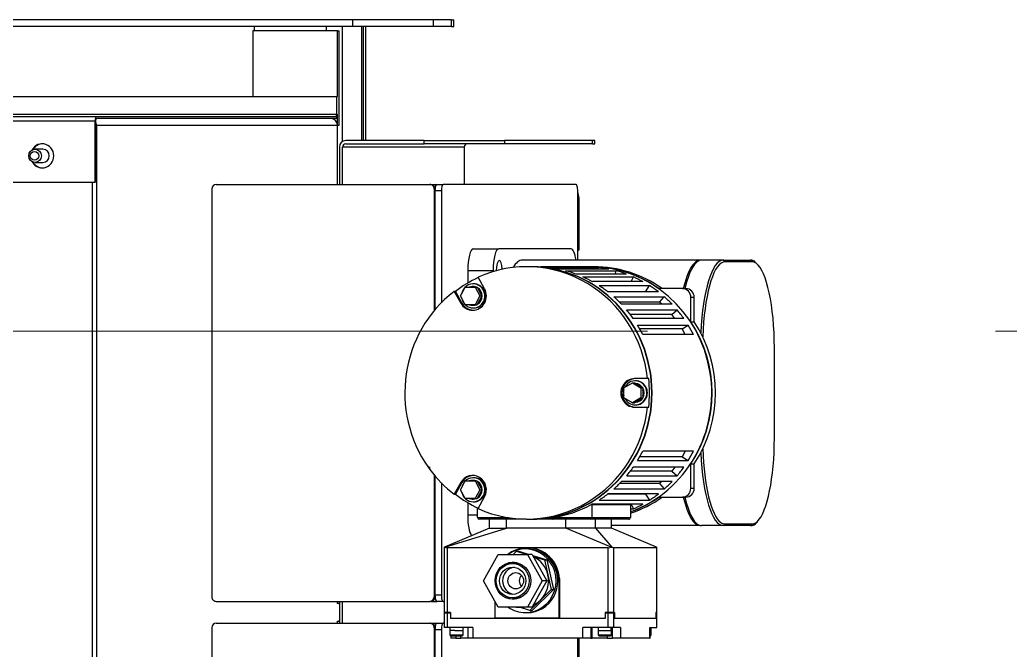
# Model space of a CAD drawing. Header units: millimetres. Extents: x 3795014 to 4300160, y 3869364 to 4016788.
# Drawn here: x 4226638.3 to 4226864.2, y 3924202.9 to 3924346.5 of the extents above; entities that cross this region are included whole.
import ezdxf

# ---------------------------------------------------------------- set-up
doc = ezdxf.new("R2010")
doc.units = ezdxf.units.MM
doc.linetypes.add('осевая2', pattern=[28.575, 19.05, -3.175, 3.175, -3.175])
doc.layers.add('линия перехода', color=7, linetype='Continuous')
doc.layers.add('оси', color=7, linetype='осевая2', lineweight=13)
doc.layers.add('основная', color=7, linetype='Continuous', lineweight=50)

msp = doc.modelspace()

# ---------------------------------------------------------------- linework, layer by layer
at = {"layer": 'линия перехода', "color": 0, "linetype": 'Continuous', "lineweight": -3}
for p, q in [((4226714.3, 3924345.03), (4226714.3, 3924346.53)), ((4226732.66, 3924345.03), (4226732.66, 3924346.53)), ((4226736.8, 3924345.03), (4226736.8, 3924346.53)), ((4226708.26, 3924344.04), (4226708.26, 3924345.03)), ((4226711.93, 3924318.83), (4226711.93, 3924345.03)), ((4226269.16, 3924323.53), (4226655.5, 3924323.53)), ((4226605.3, 3924325.03), (4226710.63, 3924325.03)), ((4226655.82, 3924322.53), (4226655.82, 3924322.54)), ((4226655.82, 3924322.53), (4226710.76, 3924322.53)), ((4226655.82, 3924322.53), (4226655.82, 3924100.53)), ((4226710.76, 3924310.02), (4226710.76, 3924322.52)), ((4226730.53, 3924318.28), (4226730.53, 3924319.03)), ((4226748.89, 3924319.03), (4226748.89, 3924318.28)), ((4226768.93, 3924318.28), (4226768.93, 3924319.03)), ((4226739.72, 3924317.53), (4226711.93, 3924317.53)), ((4226654.9, 3924113.53), (4226654.9, 3924309.53)), ((4226733.04, 3924308.03), (4226732.84, 3924308.03)), ((4226734.48, 3924307.53), (4226733.04, 3924307.53)), ((4226765.58, 3924306.03), (4226765.81, 3924306.03)), ((4226746.28, 3924289.34), (4226740.49, 3924289.34)), ((4226766.61, 3924290.27), (4226766.61, 3924290.25)), ((4226768.06, 3924290.25), (4226768.06, 3924290.27)), ((4226805.35, 3924291.38), (4226799.13, 3924291.38)), ((4226792.15, 3924283.28), (4226791.38, 3924283.28)), ((4226739.15, 3924281.99), (4226738.89, 3924281.99)), ((4226810.43, 3924251.28), (4226810.43, 3924271.78)), ((4226739.15, 3924241.07), (4226738.89, 3924241.07)), ((4226791.38, 3924239.78), (4226792.15, 3924239.78)), ((4226740.49, 3924233.72), (4226742.7, 3924233.72)), ((4226742.7, 3924233.1), (4226749.79, 3924233.1)), ((4226759.87, 3924233.1), (4226768.78, 3924233.1)), ((4226768.78, 3924233.1), (4226777.59, 3924233.1)), ((4226799.13, 3924231.68), (4226805.35, 3924231.68)), ((4226735.83, 3924226.23), (4226735.83, 3924211.48)), ((4226772.53, 3924211.48), (4226772.53, 3924226.23)), ((4226773.76, 3924226.23), (4226773.76, 3924211.48)), ((4226783.61, 3924211.48), (4226783.61, 3924226.23)), ((4226732.84, 3924215.03), (4226733.04, 3924215.03)), ((4226733.04, 3924215.53), (4226734.48, 3924215.53)), ((4226735.83, 3924211.4), (4226735.83, 3924208.1)), ((4226772.53, 3924208.1), (4226772.53, 3924211.4)), ((4226773.76, 3924211.4), (4226773.76, 3924208.1)), ((4226783.61, 3924208.1), (4226783.61, 3924211.4)), ((4226733.04, 3924208.03), (4226732.84, 3924208.03)), ((4226741.63, 3924208.1), (4226741.63, 3924205.6)), ((4226766.74, 3924205.6), (4226766.74, 3924208.1)), ((4226768.58, 3924208.1), (4226768.58, 3924205.6)), ((4226768.89, 3924205.6), (4226768.89, 3924208.1)), ((4226773.48, 3924205.6), (4226773.48, 3924208.1)), ((4226775.31, 3924208.1), (4226775.31, 3924205.6)), ((4226782.05, 3924205.6), (4226782.05, 3924208.1)), ((4226734.48, 3924207.53), (4226733.04, 3924207.53)), ((4226736.44, 3924206.4), (4226739.44, 3924206.4)), ((4226737.74, 3924206.15), (4226737.74, 3924205.6)), ((4226738.9, 3924205.6), (4226738.9, 3924206.15)), ((4226770.25, 3924206.4), (4226773.25, 3924206.4)), ((4226772.32, 3924206.15), (4226772.32, 3924205.6)), ((4226782.1, 3924206.4), (4226782.3, 3924206.4))]:
    msp.add_line(p, q, dxfattribs=at)
for centre, major_axis, ratio, start_param, end_param in [((4226798.75, 3924271.78), (0, -20), 0.259156, 3.141593, 4.540364), ((4226798.75, 3924291.38), (0, -0.4), 0.965835, 1.570796, 3.141593), ((4226804.97, 3924291.38), (0, -0.4), 0.965835, 1.570796, 3.141593), ((4226799.13, 3924271.78), (0, 19.6), 0.259156, 0, 0.082872), ((4226805.35, 3924271.78), (0, -19.6), 0.259156, 2.957564, 3.141593), ((4226798.75, 3924251.28), (0, -20), 0.259156, 4.884414, 6.283185), ((4226751.7, 3924233.1), (0, 0.375), 0.259156, 2.20212, 3.141593), ((4226759.97, 3924233.1), (0, 0.375), 0.259156, 1.570796, 3.141593), ((4226799.13, 3924251.28), (0, 19.6), 0.259156, 2.952795, 3.141593), ((4226798.75, 3924231.68), (0, -0.4), 0.965835, 0, 1.570796), ((4226804.97, 3924231.68), (0, -0.4), 0.965835, 0, 1.570796), ((4226805.35, 3924251.28), (0, -19.6), 0.259156, 0, 0.242164)]:
    msp.add_ellipse(centre, major_axis=major_axis, ratio=ratio, start_param=start_param, end_param=end_param, dxfattribs=at)
at = {"layer": 'оси', "ltscale": 25}
msp.add_line((4217732.73, 3924275.59), (4229531.19, 3924275.59), dxfattribs=at)
at = {"layer": 'основная', "color": 0, "linetype": 'Continuous', "lineweight": -3}
for p, q in [((4226714.3, 3924346.53), (4226200.42, 3924346.53)), ((4226732.66, 3924346.53), (4226714.3, 3924346.53)), ((4226736.8, 3924346.53), (4226732.66, 3924346.53)), ((4226736.8, 3924346.53), (4226737.31, 3924346.53)), ((4226737.31, 3924345.03), (4226737.31, 3924346.53)), ((4226714.3, 3924345.03), (4226604.11, 3924345.03)), ((4226710.76, 3924344.04), (4226691.45, 3924344.04)), ((4226691.45, 3924344.04), (4226691.45, 3924329.03)), ((4226691.84, 3924344.04), (4226691.84, 3924345.03)), ((4226710.76, 3924344.04), (4226711.15, 3924344.04)), ((4226710.76, 3924329.03), (4226710.76, 3924344.04)), ((4226711.15, 3924322.54), (4226711.15, 3924344.04)), ((4226732.66, 3924345.03), (4226714.3, 3924345.03)), ((4226716.34, 3924319.03), (4226716.34, 3924345.03)), ((4226716.75, 3924319.03), (4226716.75, 3924345.03)), ((4226717.24, 3924319.03), (4226717.24, 3924345.03)), ((4226736.8, 3924345.03), (4226732.66, 3924345.03)), ((4226736.8, 3924345.03), (4226737.31, 3924345.03)), ((4226603.24, 3924329.03), (4226710.63, 3924329.03)), ((4226710.63, 3924325.03), (4226710.63, 3924329.03)), ((4226710.63, 3924329.03), (4226710.76, 3924329.03)), ((4226269.42, 3924324.53), (4226655.76, 3924324.53)), ((4226655.5, 3924309.53), (4226655.5, 3924323.53)), ((4226655.63, 3924323.53), (4226655.63, 3924309.53)), ((4226655.76, 3924324.53), (4226710.5, 3924324.53)), ((4226710.5, 3924324.03), (4226655.76, 3924324.03)), ((4226710.76, 3924322.54), (4226710.76, 3924325.03)), ((4226655.63, 3924322.54), (4226655.82, 3924322.54)), ((4226710.76, 3924322.53), (4226710.76, 3924322.54)), ((4226710.76, 3924322.54), (4226711.15, 3924322.54)), ((4226710.76, 3924322.52), (4226710.76, 3924322.53)), ((4226710.82, 3924322.52), (4226710.76, 3924322.52)), ((4226710.82, 3924310.02), (4226710.82, 3924322.52)), ((4226730.53, 3924319.03), (4226712.66, 3924319.03)), ((4226730.53, 3924319.03), (4226748.89, 3924319.03)), ((4226768.93, 3924319.03), (4226748.89, 3924319.03)), ((4226769.44, 3924319.03), (4226768.93, 3924319.03)), ((4226769.44, 3924318.28), (4226769.44, 3924319.03)), ((4226643.62, 3924317.03), (4226641.81, 3924317.03)), ((4226711.21, 3924317.53), (4226711.21, 3924309.03)), ((4226711.93, 3924309.03), (4226711.93, 3924317.53)), ((4226712.66, 3924318.28), (4226730.53, 3924318.28)), ((4226748.89, 3924318.28), (4226730.53, 3924318.28)), ((4226739.72, 3924309.03), (4226739.72, 3924317.53)), ((4226768.93, 3924318.28), (4226748.89, 3924318.28)), ((4226768.93, 3924318.28), (4226769.44, 3924318.28)), ((4226641.81, 3924314.03), (4226643.62, 3924314.03)), ((4226710.76, 3924310.02), (4226710.82, 3924310.02)), ((4226710.76, 3924309.03), (4226710.76, 3924310.02)), ((4226269.16, 3924309.53), (4226655.5, 3924309.53)), ((4226655.63, 3924309.53), (4226655.5, 3924309.53)), ((4226682.14, 3924308.03), (4226682.14, 3924215.03)), ((4226683.1, 3924309.03), (4226731.88, 3924309.03)), ((4226731.88, 3924309.03), (4226732.07, 3924309.03)), ((4226732.07, 3924309.03), (4226733.42, 3924309.03)), ((4226732.84, 3924308.03), (4226732.84, 3924280.24)), ((4226733.04, 3924307.53), (4226733.04, 3924308.03)), ((4226733.04, 3924280.48), (4226733.04, 3924307.53)), ((4226733.42, 3924309.03), (4226734.87, 3924309.03)), ((4226734.48, 3924307.53), (4226734.48, 3924282.05)), ((4226765.19, 3924309.03), (4226734.87, 3924309.03)), ((4226765.58, 3924291.78), (4226765.58, 3924307.53)), ((4226765.81, 3924306.03), (4226765.81, 3924294.03)), ((4226741.78, 3924294.34), (4226747.58, 3924294.34)), ((4226764.06, 3924294.34), (4226747.58, 3924294.34)), ((4226765.58, 3924294.03), (4226765.81, 3924294.03)), ((4226793.48, 3924291.78), (4226752.92, 3924291.78)), ((4226793.82, 3924291.78), (4226793.48, 3924291.78)), ((4226798.75, 3924291.78), (4226793.82, 3924291.78)), ((4226798.75, 3924291.78), (4226804.97, 3924291.78)), ((4226740.49, 3924289.34), (4226740.49, 3924286.54)), ((4226746.28, 3924289.34), (4226746.28, 3924289.17)), ((4226754.7, 3924290.28), (4226753.92, 3924290.28)), ((4226755.8, 3924290.28), (4226754.77, 3924290.28)), ((4226768.41, 3924290.25), (4226757.14, 3924290.25)), ((4226758.74, 3924290.12), (4226770.28, 3924290.12)), ((4226772.66, 3924289.75), (4226761.13, 3924289.75)), ((4226762.83, 3924289.35), (4226774.36, 3924289.35)), ((4226768.37, 3924290.28), (4226767.34, 3924290.28)), ((4226769.21, 3924290.28), (4226768.44, 3924290.28)), ((4226770.22, 3924289.75), (4226770.28, 3924290.12)), ((4226774.14, 3924288.61), (4226774.36, 3924289.35)), ((4226744.33, 3924285.24), (4226742.85, 3924287.9)), ((4226776.67, 3924288.61), (4226765.13, 3924288.61)), ((4226766.75, 3924287.95), (4226778.28, 3924287.95)), ((4226777.78, 3924286.87), (4226778.28, 3924287.95)), ((4226738.82, 3924283.61), (4226739.94, 3924285.61)), ((4226739.94, 3924285.61), (4226742.17, 3924285.61)), ((4226741.74, 3924285.74), (4226741.54, 3924285.74)), ((4226741.87, 3924286.37), (4226741.74, 3924286.37)), ((4226742.17, 3924285.61), (4226742.62, 3924285.61)), ((4226742.17, 3924285.61), (4226743.28, 3924283.61)), ((4226742.62, 3924285.61), (4226742.79, 3924285.3)), ((4226742.79, 3924285.3), (4226743.58, 3924283.89)), ((4226780.46, 3924286.87), (4226768.93, 3924286.87)), ((4226770.43, 3924285.97), (4226781.97, 3924285.97)), ((4226781.06, 3924284.59), (4226781.97, 3924285.97)), ((4226789.44, 3924285.28), (4226784.09, 3924285.28)), ((4226789.44, 3924285.28), (4226790.22, 3924285.28)), ((4226737.41, 3924284.65), (4226738.89, 3924281.99)), ((4226737.67, 3924284.65), (4226737.41, 3924284.65)), ((4226737.67, 3924284.65), (4226739.15, 3924281.99)), ((4226739.94, 3924281.61), (4226738.82, 3924283.61)), ((4226743.28, 3924283.61), (4226742.17, 3924281.61)), ((4226743.58, 3924283.32), (4226742.81, 3924281.94)), ((4226743.28, 3924283.61), (4226743.74, 3924283.61)), ((4226743.58, 3924283.89), (4226743.74, 3924283.61)), ((4226743.74, 3924283.61), (4226743.58, 3924283.32)), ((4226781.06, 3924284.59), (4226772.39, 3924284.59)), ((4226783.96, 3924284.56), (4226772.43, 3924284.56)), ((4226773.79, 3924283.44), (4226785.32, 3924283.44)), ((4226781.1, 3924284.56), (4226781.06, 3924284.59)), ((4226784.22, 3924282.21), (4226785.32, 3924283.44)), ((4226791.38, 3924277.73), (4226791.38, 3924283.28)), ((4226792.15, 3924277.73), (4226792.15, 3924283.28)), ((4226742.17, 3924281.61), (4226739.94, 3924281.61)), ((4226741.54, 3924281.49), (4226741.74, 3924281.49)), ((4226741.74, 3924280.87), (4226741.87, 3924280.87)), ((4226742.17, 3924281.61), (4226742.62, 3924281.61)), ((4226742.81, 3924281.94), (4226742.62, 3924281.61)), ((4226784.22, 3924282.21), (4226775.09, 3924282.21)), ((4226787.09, 3924281.74), (4226775.56, 3924281.74)), ((4226776.74, 3924280.42), (4226788.27, 3924280.42)), ((4226784.72, 3924281.74), (4226784.22, 3924282.21)), ((4226787.01, 3924279.38), (4226788.27, 3924280.42)), ((4226787.01, 3924279.38), (4226777.57, 3924279.38)), ((4226789.78, 3924278.46), (4226778.24, 3924278.46)), ((4226787.72, 3924278.46), (4226787.01, 3924279.38)), ((4226779.22, 3924276.98), (4226790.76, 3924276.98)), ((4226789.36, 3924276.14), (4226779.72, 3924276.14)), ((4226789.36, 3924276.14), (4226790.76, 3924276.98)), ((4226790.1, 3924274.81), (4226789.36, 3924276.14)), ((4226791.38, 3924277.73), (4226792.15, 3924277.73)), ((4226791.96, 3924274.81), (4226780.43, 3924274.81)), ((4226810.45, 3924271.78), (4226810.43, 3924271.78)), ((4226810.45, 3924251.28), (4226810.45, 3924271.78)), ((4226781.51, 3924264.78), (4226778.55, 3924264.78)), ((4226781.77, 3924264.78), (4226781.51, 3924264.78)), ((4226776.11, 3924262.69), (4226778.05, 3924263.85)), ((4226776.11, 3924260.38), (4226776.11, 3924262.69)), ((4226778.05, 3924263.85), (4226779.98, 3924262.69)), ((4226778.05, 3924263.85), (4226778.5, 3924263.85)), ((4226778.5, 3924263.85), (4226778.88, 3924263.62)), ((4226778.81, 3924264.28), (4226778.68, 3924264.28)), ((4226778.88, 3924263.62), (4226780.03, 3924262.93)), ((4226779.98, 3924262.69), (4226780.43, 3924262.69)), ((4226779.98, 3924262.69), (4226779.98, 3924260.38)), ((4226780.03, 3924262.93), (4226780.43, 3924262.69)), ((4226780.43, 3924262.69), (4226780.43, 3924262.22)), ((4226780.43, 3924262.22), (4226780.43, 3924260.85)), ((4226778.05, 3924259.23), (4226776.11, 3924260.38)), ((4226779.98, 3924260.38), (4226778.05, 3924259.23)), ((4226780.05, 3924260.16), (4226778.86, 3924259.44)), ((4226779.98, 3924260.38), (4226780.43, 3924260.38)), ((4226780.43, 3924260.38), (4226780.05, 3924260.16)), ((4226780.43, 3924260.85), (4226780.43, 3924260.38)), ((4226778.05, 3924259.23), (4226778.5, 3924259.23)), ((4226778.86, 3924259.44), (4226778.5, 3924259.23)), ((4226778.55, 3924258.28), (4226781.51, 3924258.28)), ((4226778.68, 3924258.78), (4226778.81, 3924258.78)), ((4226781.51, 3924258.28), (4226781.77, 3924258.28)), ((4226810.43, 3924251.28), (4226810.45, 3924251.28)), ((4226789.36, 3924246.92), (4226779.72, 3924246.92)), ((4226791.96, 3924248.25), (4226780.43, 3924248.25)), ((4226790.1, 3924248.25), (4226789.36, 3924246.92)), ((4226789.36, 3924246.92), (4226790.76, 3924246.09)), ((4226731.89, 3924244.51), (4226731.54, 3924244.51)), ((4226731.54, 3924244.51), (4226731.89, 3924244.51)), ((4226731.89, 3924244.15), (4226731.81, 3924244.15)), ((4226731.86, 3924244.09), (4226731.81, 3924244.15)), ((4226731.85, 3924244.09), (4226731.89, 3924244.09)), ((4226731.89, 3924244.51), (4226731.89, 3924244.51)), ((4226731.89, 3924244.09), (4226731.89, 3924244.15)), ((4226789.78, 3924244.6), (4226778.24, 3924244.6)), ((4226779.22, 3924246.09), (4226790.76, 3924246.09)), ((4226787.72, 3924244.6), (4226787.01, 3924243.69)), ((4226791.38, 3924245.33), (4226792.15, 3924245.33)), ((4226791.38, 3924239.78), (4226791.38, 3924245.33)), ((4226792.15, 3924239.78), (4226792.15, 3924245.33)), ((4226732.84, 3924242.82), (4226732.84, 3924215.03)), ((4226733.04, 3924215.53), (4226733.04, 3924242.59)), ((4226741.87, 3924242.2), (4226741.74, 3924242.2)), ((4226776.74, 3924242.65), (4226788.27, 3924242.65)), ((4226787.01, 3924243.69), (4226777.57, 3924243.69)), ((4226787.01, 3924243.69), (4226788.27, 3924242.65)), ((4226734.48, 3924241.01), (4226734.48, 3924215.53)), ((4226738.89, 3924241.07), (4226737.41, 3924238.42)), ((4226739.15, 3924241.07), (4226737.67, 3924238.42)), ((4226738.82, 3924239.45), (4226739.94, 3924241.45)), ((4226739.94, 3924241.45), (4226742.17, 3924241.45)), ((4226741.74, 3924241.57), (4226741.54, 3924241.57)), ((4226742.17, 3924241.45), (4226742.62, 3924241.45)), ((4226742.17, 3924241.45), (4226743.28, 3924239.45)), ((4226742.62, 3924241.45), (4226742.8, 3924241.13)), ((4226742.8, 3924241.13), (4226743.58, 3924239.73)), ((4226743.58, 3924239.73), (4226743.74, 3924239.45)), ((4226773.79, 3924239.63), (4226785.32, 3924239.63)), ((4226784.22, 3924240.85), (4226775.09, 3924240.85)), ((4226787.09, 3924241.33), (4226775.56, 3924241.33)), ((4226784.72, 3924241.33), (4226784.22, 3924240.85)), ((4226784.22, 3924240.85), (4226785.32, 3924239.63)), ((4226737.41, 3924238.42), (4226737.67, 3924238.42)), ((4226739.94, 3924237.45), (4226738.82, 3924239.45)), ((4226742.17, 3924237.45), (4226739.94, 3924237.45)), ((4226741.54, 3924237.32), (4226741.74, 3924237.32)), ((4226743.28, 3924239.45), (4226742.17, 3924237.45)), ((4226742.17, 3924237.45), (4226742.62, 3924237.45)), ((4226742.8, 3924237.77), (4226742.62, 3924237.45)), ((4226743.58, 3924239.16), (4226742.8, 3924237.77)), ((4226742.85, 3924235.17), (4226744.33, 3924237.82)), ((4226743.28, 3924239.45), (4226743.74, 3924239.45)), ((4226743.74, 3924239.45), (4226743.58, 3924239.16)), ((4226781.06, 3924238.47), (4226772.39, 3924238.47)), ((4226783.96, 3924238.5), (4226772.43, 3924238.5)), ((4226781.1, 3924238.5), (4226781.06, 3924238.47)), ((4226781.06, 3924238.47), (4226781.97, 3924237.1)), ((4226784.09, 3924237.78), (4226789.44, 3924237.78)), ((4226790.22, 3924237.78), (4226789.44, 3924237.78)), ((4226740.49, 3924236.52), (4226740.49, 3924233.72)), ((4226741.74, 3924236.7), (4226741.87, 3924236.7)), ((4226742.7, 3924233.1), (4226742.7, 3924235.36)), ((4226768.84, 3924236.15), (4226768.78, 3924236.15)), ((4226768.78, 3924236.15), (4226768.78, 3924233.1)), ((4226768.84, 3924236.15), (4226768.84, 3924236.06)), ((4226768.84, 3924236.06), (4226777.59, 3924236.06)), ((4226780.46, 3924236.2), (4226768.93, 3924236.2)), ((4226770.43, 3924237.1), (4226781.97, 3924237.1)), ((4226777.59, 3924236.06), (4226777.59, 3924233.1)), ((4226777.59, 3924235.11), (4226778.28, 3924235.11)), ((4226777.78, 3924236.2), (4226778.28, 3924235.11)), ((4226745.48, 3924230.73), (4226735.17, 3924226.36)), ((4226735.29, 3924226.36), (4226749.37, 3924230.73)), ((4226751.7, 3924232.73), (4226743.16, 3924232.73)), ((4226745.48, 3924230.73), (4226745.48, 3924232.73)), ((4226745.48, 3924230.73), (4226749.37, 3924230.73)), ((4226749.37, 3924230.73), (4226749.37, 3924232.73)), ((4226762.89, 3924230.73), (4226749.37, 3924230.73)), ((4226753.82, 3924232.73), (4226751.7, 3924232.73)), ((4226753.92, 3924232.78), (4226754.7, 3924232.78)), ((4226754.77, 3924232.78), (4226755.74, 3924232.78)), ((4226759.97, 3924232.73), (4226755.84, 3924232.73)), ((4226768.51, 3924232.73), (4226759.97, 3924232.73)), ((4226762.89, 3924230.73), (4226762.89, 3924232.73)), ((4226769.63, 3924230.73), (4226762.89, 3924230.73)), ((4226773.19, 3924226.36), (4226762.89, 3924230.73)), ((4226777.13, 3924232.73), (4226768.51, 3924232.73)), ((4226769.63, 3924230.73), (4226769.63, 3924232.73)), ((4226769.63, 3924230.73), (4226773.39, 3924226.36)), ((4226773.25, 3924230.73), (4226769.63, 3924230.73)), ((4226773.25, 3924230.73), (4226773.25, 3924232.73)), ((4226793.48, 3924231.28), (4226773.25, 3924231.28)), ((4226783.56, 3924226.36), (4226773.25, 3924230.73)), ((4226793.48, 3924231.28), (4226793.82, 3924231.28)), ((4226798.75, 3924231.28), (4226793.82, 3924231.28)), ((4226804.97, 3924231.28), (4226798.75, 3924231.28)), ((4226735.09, 3924226.25), (4226735.09, 3924211.48)), ((4226754.03, 3924226.23), (4226735.83, 3924226.23)), ((4226754.18, 3924226.23), (4226754.03, 3924226.23)), ((4226772.53, 3924226.23), (4226754.18, 3924226.23)), ((4226783.61, 3924226.23), (4226773.76, 3924226.23)), ((4226783.64, 3924211.48), (4226783.64, 3924226.25)), ((4226744.1, 3924218.72), (4226747.44, 3924224.72)), ((4226747.44, 3924224.72), (4226754.13, 3924224.72)), ((4226750.84, 3924224.72), (4226751.6, 3924225.46)), ((4226751.6, 3924225.46), (4226752.12, 3924225.46)), ((4226751.6, 3924225.46), (4226753.96, 3924224.72)), ((4226752.12, 3924225.46), (4226754.48, 3924224.72)), ((4226754.03, 3924225.96), (4226753.64, 3924225.96)), ((4226754.13, 3924224.72), (4226757.48, 3924218.72)), ((4226755.17, 3924224.72), (4226754.13, 3924224.72)), ((4226755.17, 3924224.72), (4226758.52, 3924218.72)), ((4226755.32, 3924224.45), (4226758.52, 3924223.45)), ((4226755.43, 3924224.26), (4226758, 3924223.45)), ((4226751.44, 3924222.62), (4226750.72, 3924222.62)), ((4226758, 3924223.45), (4226758.52, 3924223.45)), ((4226758, 3924223.45), (4226758.76, 3924220.08)), ((4226758.52, 3924223.45), (4226760.04, 3924216.7)), ((4226758.76, 3924220.08), (4226759.53, 3924216.7)), ((4226747.44, 3924212.72), (4226744.1, 3924218.72)), ((4226757.48, 3924218.72), (4226754.13, 3924212.72)), ((4226758.52, 3924218.72), (4226756.94, 3924215.89)), ((4226758.52, 3924218.72), (4226757.48, 3924218.72)), ((4226761.27, 3924219.2), (4226761.27, 3924210.23)), ((4226761.27, 3924219.2), (4226761.43, 3924219.2)), ((4226761.43, 3924219.2), (4226761.43, 3924210.23)), ((4226733.04, 3924215.03), (4226733.04, 3924215.53)), ((4226750.72, 3924214.82), (4226751.44, 3924214.82)), ((4226760.04, 3924216.7), (4226755.16, 3924211.96)), ((4226756.74, 3924215.53), (4226755.17, 3924212.72)), ((4226756.94, 3924215.89), (4226756.74, 3924215.53)), ((4226759.53, 3924216.7), (4226757.08, 3924214.33)), ((4226759.53, 3924216.7), (4226760.04, 3924216.7)), ((4226683.1, 3924214.03), (4226731.88, 3924214.03)), ((4226710.76, 3924213.53), (4226710.76, 3924214.03)), ((4226711.09, 3924213.53), (4226710.76, 3924213.53)), ((4226711.21, 3924214.03), (4226711.21, 3924209.03)), ((4226711.93, 3924209.03), (4226711.93, 3924214.03)), ((4226732.07, 3924214.03), (4226731.88, 3924214.03)), ((4226732.07, 3924214.03), (4226733.42, 3924214.03)), ((4226734.87, 3924214.03), (4226733.42, 3924214.03)), ((4226734.87, 3924214.03), (4226735.09, 3924214.03)), ((4226746.78, 3924210.23), (4226746.78, 3924213.9)), ((4226754.13, 3924212.72), (4226747.44, 3924212.72)), ((4226751.83, 3924212.71), (4226753.12, 3924212.71)), ((4226754.64, 3924211.96), (4226752.26, 3924212.71)), ((4226755.17, 3924212.72), (4226754.13, 3924212.72)), ((4226757.08, 3924214.33), (4226754.64, 3924211.96)), ((4226735.83, 3924211.48), (4226735.09, 3924211.48)), ((4226735.09, 3924211.4), (4226735.83, 3924211.4)), ((4226735.09, 3924211.4), (4226735.09, 3924208.1)), ((4226735.32, 3924211.48), (4226735.32, 3924211.4)), ((4226736.56, 3924211.48), (4226735.83, 3924211.48)), ((4226735.83, 3924211.4), (4226736.53, 3924211.4)), ((4226736.53, 3924211.4), (4226736.53, 3924210.1)), ((4226736.53, 3924211.4), (4226736.56, 3924211.4)), ((4226736.56, 3924211.48), (4226736.56, 3924210.23)), ((4226736.56, 3924210.23), (4226746.78, 3924210.23)), ((4226736.98, 3924210.23), (4226736.98, 3924210.1)), ((4226739.72, 3924210.1), (4226739.72, 3924210.23)), ((4226744.79, 3924210.23), (4226744.79, 3924210.1)), ((4226746.45, 3924210.23), (4226746.45, 3924210.1)), ((4226761.27, 3924210.23), (4226746.78, 3924210.23)), ((4226746.9, 3924210.23), (4226746.9, 3924210.1)), ((4226753.64, 3924211.46), (4226754.03, 3924211.46)), ((4226754.64, 3924211.96), (4226755.16, 3924211.96)), ((4226761.27, 3924210.23), (4226761.43, 3924210.23)), ((4226761.43, 3924210.23), (4226771.81, 3924210.23)), ((4226771.81, 3924211.48), (4226771.81, 3924210.23)), ((4226772.53, 3924211.48), (4226771.81, 3924211.48)), ((4226771.81, 3924210.23), (4226771.83, 3924210.23)), ((4226771.83, 3924211.4), (4226771.83, 3924210.1)), ((4226771.83, 3924211.4), (4226772.53, 3924211.4)), ((4226772.26, 3924211.48), (4226772.26, 3924211.4)), ((4226773.76, 3924211.48), (4226772.53, 3924211.48)), ((4226772.53, 3924211.4), (4226773.76, 3924211.4)), ((4226773.95, 3924211.48), (4226773.76, 3924211.48)), ((4226773.76, 3924211.4), (4226773.95, 3924211.4)), ((4226773.95, 3924211.48), (4226773.95, 3924210.23)), ((4226773.95, 3924211.4), (4226773.95, 3924210.1)), ((4226773.95, 3924210.23), (4226783.41, 3924210.23)), ((4226773.95, 3924210.23), (4226773.95, 3924210.23)), ((4226781.75, 3924210.23), (4226781.75, 3924210.1)), ((4226783.41, 3924211.48), (4226783.41, 3924210.23)), ((4226783.61, 3924211.48), (4226783.41, 3924211.48)), ((4226783.41, 3924211.4), (4226783.42, 3924211.4)), ((4226783.42, 3924211.4), (4226783.42, 3924210.1)), ((4226783.42, 3924211.4), (4226783.61, 3924211.4)), ((4226783.61, 3924211.48), (4226783.64, 3924211.48)), ((4226783.64, 3924211.4), (4226783.61, 3924211.4)), ((4226783.64, 3924208.1), (4226783.64, 3924211.4)), ((4226682.14, 3924208.03), (4226682.14, 3924115.03)), ((4226683.1, 3924209.03), (4226731.88, 3924209.03)), ((4226710.76, 3924209.53), (4226711.09, 3924209.53)), ((4226710.76, 3924209.03), (4226710.76, 3924209.53)), ((4226731.88, 3924209.03), (4226732.07, 3924209.03)), ((4226732.07, 3924209.03), (4226733.42, 3924209.03)), ((4226732.84, 3924208.03), (4226732.84, 3924180.24)), ((4226733.04, 3924207.53), (4226733.04, 3924208.03)), ((4226733.42, 3924209.03), (4226734.87, 3924209.03)), ((4226735.09, 3924209.03), (4226734.87, 3924209.03)), ((4226735.83, 3924208.1), (4226735.09, 3924208.1)), ((4226741.63, 3924208.1), (4226735.83, 3924208.1)), ((4226736.43, 3924208.1), (4226736.43, 3924207.35)), ((4226771.83, 3924210.1), (4226736.53, 3924210.1)), ((4226739.43, 3924207.35), (4226739.43, 3924208.1)), ((4226740.52, 3924208.1), (4226740.52, 3924205.6)), ((4226772.53, 3924208.1), (4226766.74, 3924208.1)), ((4226770.23, 3924208.1), (4226770.23, 3924207.35)), ((4226773.76, 3924208.1), (4226772.53, 3924208.1)), ((4226773.23, 3924207.35), (4226773.23, 3924208.1)), ((4226775.31, 3924208.1), (4226773.76, 3924208.1)), ((4226783.42, 3924210.1), (4226773.95, 3924210.1)), ((4226782.05, 3924208.1), (4226783.61, 3924208.1)), ((4226782.1, 3924205.6), (4226782.1, 3924208.1)), ((4226782.3, 3924207.35), (4226782.3, 3924208.1)), ((4226783.61, 3924208.1), (4226783.64, 3924208.1)), ((4226733.04, 3924180.48), (4226733.04, 3924207.53)), ((4226734.48, 3924207.53), (4226734.48, 3924182.05)), ((4226737.52, 3924207.35), (4226736.43, 3924207.35)), ((4226736.44, 3924207.35), (4226736.44, 3924206.4)), ((4226736.63, 3924206.16), (4226736.63, 3924205.6)), ((4226736.69, 3924206.15), (4226739.19, 3924206.15)), ((4226737.52, 3924207.35), (4226739.44, 3924207.35)), ((4226739.44, 3924206.4), (4226739.44, 3924207.35)), ((4226770.23, 3924207.35), (4226770.84, 3924207.35)), ((4226770.25, 3924207.35), (4226770.25, 3924206.4)), ((4226770.5, 3924206.15), (4226773, 3924206.15)), ((4226770.84, 3924207.35), (4226773.25, 3924207.35)), ((4226773.25, 3924206.4), (4226773.25, 3924207.35)), ((4226782.3, 3924207.35), (4226782.1, 3924207.35)), ((4226782.3, 3924206.4), (4226782.3, 3924207.35)), ((4226737.74, 3924205.6), (4226736.63, 3924205.6)), ((4226737.74, 3924205.6), (4226738.9, 3924205.6)), ((4226740.52, 3924205.6), (4226738.9, 3924205.6)), ((4226741.63, 3924205.6), (4226740.52, 3924205.6)), ((4226766.74, 3924205.6), (4226741.63, 3924205.6)), ((4226765.58, 3924191.78), (4226765.58, 3924205.6)), ((4226765.81, 3924205.6), (4226765.81, 3924194.03)), ((4226768.58, 3924205.6), (4226766.74, 3924205.6)), ((4226768.58, 3924205.6), (4226768.89, 3924205.6)), ((4226772.32, 3924205.6), (4226768.89, 3924205.6)), ((4226772.32, 3924205.6), (4226773.48, 3924205.6)), ((4226775.31, 3924205.6), (4226773.48, 3924205.6)), ((4226782.05, 3924205.6), (4226775.31, 3924205.6)), ((4226782.05, 3924205.6), (4226782.1, 3924205.6))]:
    msp.add_line(p, q, dxfattribs=at)
for centre, radius, start, end in [((4226804.94, 3924289.9), 1.88, 54.1401, 89.0581), ((4226755.8, 3924263.46), 26.82, 88.4523, 90), ((4226757.99, 3924330.95), 40.71, 267.9413, 268.8037), ((4226767.34, 3924263.46), 26.82, 88.4523, 91.5477), ((4226768.1, 3924286.96), 3.31, 84.2122, 90.6323), ((4226804.94, 3924233.24), 1.96, 270.9083, 320.3219), ((4226751.83, 3924218.31), 5.6, 267.3281, 272.6719), ((4226736.69, 3924206.4), 0.25, 180, 270), ((4226739.19, 3924206.4), 0.25, 270, 0), ((4226770.5, 3924206.4), 0.25, 180, 270), ((4226773, 3924206.4), 0.25, 270, 0), ((4226782.05, 3924206.4), 0.25, 283.4847, 0)]:
    msp.add_arc(centre, radius, start, end, dxfattribs=at)
for centre, major_axis, ratio, start_param, end_param in [((4226655.76, 3924323.53), (0, -1), 0.259156, 3.141593, 4.712389), ((4226655.76, 3924323.53), (0, 0.5), 0.259156, 0, 1.570796), ((4226654.37, 3924322.53), (0, -1.5), 0.965835, 1.57413, 2.094769), ((4226709.32, 3924322.53), (0, 1.5), 0.965835, 4.715722, 6.283185), ((4226710.5, 3924325.03), (0, -0.5), 0.259156, 0, 1.570796), ((4226710.5, 3924325.03), (0, 1), 0.259156, 3.141593, 4.712389), ((4226712.66, 3924317.53), (0, 1.5), 0.966011, 0, 1.570796), ((4226643.43, 3924315.53), (0, -2.75), 0.965835, 0, 4.219311), ((4226643.62, 3924315.53), (0, -2.75), 0.965835, 3.17819, 4.168609), ((4226643.62, 3924315.53), (0, 1.5), 0.965835, 3.141593, 6.283185), ((4226712.66, 3924317.53), (0, -0.75), 0.966011, 3.141593, 4.712389), ((4226740.44, 3924317.53), (0, -0.75), 0.966011, 3.141593, 4.712389), ((4226643.43, 3924315.53), (0, -2.75), 0.965835, 5.205467, 6.283185), ((4226643.62, 3924315.53), (0, -2.75), 0.965835, 5.256169, 6.246588), ((4226683.1, 3924308.03), (0, 1), 0.965835, 0, 1.570796), ((4226731.88, 3924308.03), (0, -1), 0.965835, 1.570796, 3.141593), ((4226732.07, 3924308.03), (0, 1), 0.965835, 4.712389, 6.283185), ((4226733.42, 3924307.53), (0, -1.5), 0.259156, 3.141593, 4.489009), ((4226734.87, 3924307.53), (0, 1.5), 0.259156, 0, 1.570796), ((4226765.19, 3924307.53), (0, -1.5), 0.259156, 1.570796, 3.141593), ((4226762.91, 3924306.03), (0, 3), 0.965835, 4.712389, 5.118579), ((4226741.78, 3924289.34), (0, -5), 0.259156, 3.141593, 4.712389), ((4226747.58, 3924289.34), (0, 5), 0.259156, 0, 1.570796), ((4226764.06, 3924289.34), (0, -5), 0.259156, 2.08002, 3.141593), ((4226753.92, 3924261.53), (0, -28.75), 0.965835, 1.684082, 3.551906), ((4226747.68, 3924288.94), (0, -2.75), 0.259156, 1.849367, 4.557678), ((4226752.92, 3924271.78), (0, 20), 0.259156, 0, 0.412536), ((4226793.48, 3924271.78), (0, 20), 0.259156, 0, 0.829832), ((4226793.82, 3924271.78), (0, -20), 0.259156, 3.141593, 3.971424), ((4226754.7, 3924261.53), (0, 28.75), 0.965835, 3.141593, 6.283185), ((4226754.77, 3924261.53), (0, 28.75), 0.965835, 3.141593, 6.283185), ((4226755.8, 3924261.53), (0, 28.75), 0.965835, 6.090094, 6.177078), ((4226755.8, 3924261.53), (0, 28.75), 0.965835, 5.940494, 6.027478), ((4226768.37, 3924261.53), (0, 28.75), 0.965835, 3.479914, 6.283185), ((4226768.44, 3924261.53), (0, -28.75), 0.965835, 2.542925, 3.141593), ((4226769.21, 3924261.53), (0, -28.75), 0.965835, 2.542925, 3.141593), ((4226767.34, 3924261.53), (0, 28.75), 0.965835, 6.090094, 6.177078), ((4226767.34, 3924261.53), (0, 28.75), 0.965835, 5.940494, 6.027478), ((4226799.13, 3924271.78), (0, 19.6), 0.259156, 0.082872, 1.442229), ((4226805.35, 3924271.78), (0, -19.6), 0.259156, 1.570796, 2.957564), ((4226754.18, 3924261.53), (0, 28.75), 0.965835, 0.418444, 0.636884), ((4226755.8, 3924261.53), (0, 28.75), 0.965835, 5.790894, 5.877878), ((4226767.34, 3924261.53), (0, 28.75), 0.965835, 5.790894, 5.877878), ((4226741.61, 3924283.62), (0, 3.25), 0.965835, 2.094395, 5.235988), ((4226741.74, 3924283.62), (0, -2.75), 0.965835, 0, 4.509232), ((4226741.54, 3924283.62), (0, -2.13), 0.965835, 2.783291, 3.499894), ((4226741.74, 3924283.62), (0, -2.13), 0.965835, 2.783291, 3.141593), ((4226741.87, 3924283.62), (0, -2.75), 0.965835, 0, 3.141593), ((4226741.74, 3924283.62), (0, -2.13), 0.965835, 0.483861, 2.666441), ((4226741.54, 3924283.62), (0, 2.13), 0.965835, 4.840503, 5.631472), ((4226755.8, 3924261.53), (0, 28.75), 0.965835, 5.641295, 5.728279), ((4226767.34, 3924261.53), (0, 28.75), 0.965835, 5.641295, 5.728279), ((4226789.44, 3924283.28), (0, -2), 0.965835, 1.570796, 3.141593), ((4226790.22, 3924283.28), (0, 2), 0.965835, 4.712389, 6.283185), ((4226753.92, 3924261.53), (0, -28.75), 0.965835, 3.778477, 5.345788), ((4226741.74, 3924283.62), (0, -2.75), 0.965835, 4.92724, 6.283185), ((4226741.54, 3924283.62), (0, -2.12), 0.965835, 0.66405, 1.430345), ((4226755.8, 3924261.53), (0, 28.75), 0.965835, 5.491695, 5.578679), ((4226767.34, 3924261.53), (0, 28.75), 0.965835, 5.491695, 5.578679), ((4226741.87, 3924283.62), (0, 3.25), 0.965835, 2.094395, 3.1003), ((4226741.54, 3924283.62), (0, 2.12), 0.965835, 2.811028, 3.472157), ((4226741.74, 3924283.62), (0, -2.13), 0.965835, 0, 0.330565), ((4226755.8, 3924261.53), (0, 28.75), 0.965835, 5.342095, 5.429079), ((4226767.34, 3924261.53), (0, 28.75), 0.965835, 5.342095, 5.429079), ((4226755.8, 3924261.53), (0, 28.75), 0.965835, 5.192496, 5.27948), ((4226767.34, 3924261.53), (0, 28.75), 0.965835, 5.192496, 5.27948), ((4226768.44, 3924261.53), (0, -28.75), 0.965835, 0.972128, 2.169464), ((4226769.21, 3924261.53), (0, -28.75), 0.965835, 0.972128, 2.169464), ((4226778.55, 3924261.53), (0, 3.25), 0.965835, 0, 3.141593), ((4226778.81, 3924261.53), (0, 3.25), 0.965835, 0, 3.141593), ((4226778.68, 3924261.53), (0, -2.75), 0.965835, 0, 4.222163), ((4226754.18, 3924261.53), (0, 28.75), 0.965835, 4.599103, 4.825675), ((4226778.68, 3924261.53), (0, -2.75), 0.965835, 4.454484, 4.970294), ((4226778.81, 3924261.53), (0, -2.75), 0.965835, 0, 3.141593), ((4226778.68, 3924261.53), (0, 2.13), 0.965835, 5.305975, 6.213198), ((4226778.49, 3924261.53), (0, 2.12), 0.965835, 5.43014, 6.089033), ((4226778.68, 3924261.53), (0, 2.13), 0.965835, 4.161403, 5.263375), ((4226778.49, 3924261.53), (0, 2.12), 0.965835, 4.384459, 5.040319), ((4226778.68, 3924261.53), (0, -2.75), 0.965835, 5.195991, 6.283185), ((4226778.68, 3924261.53), (0, 2.13), 0.965835, 3.201293, 4.12909), ((4226778.49, 3924261.53), (0, -2.12), 0.965835, 0.180349, 0.866848), ((4226753.92, 3924261.53), (0, 28.75), 0.965835, 2.73128, 4.599103), ((4226805.35, 3924251.28), (0, -19.6), 0.259156, 0.242164, 1.570796), ((4226799.13, 3924251.28), (0, 19.6), 0.259156, 1.699364, 2.952795), ((4226755.8, 3924261.53), (0, -28.75), 0.965835, 1.003706, 1.09069), ((4226767.34, 3924261.53), (0, -28.75), 0.965835, 1.003706, 1.09069), ((4226753.92, 3924261.53), (0, -28.75), 0.965835, -0.93732, -0.921583), ((4226753.92, 3924261.53), (0, -28.75), 0.965835, 5.364313, 5.646301), ((4226755.8, 3924261.53), (0, -28.75), 0.965835, 0.854106, 0.94109), ((4226767.34, 3924261.53), (0, -28.75), 0.965835, 0.854106, 0.94109), ((4226741.61, 3924239.45), (0, -3.25), 0.965835, 1.047198, 4.18879), ((4226741.74, 3924239.45), (0, -2.75), 0.965835, 0, 4.50443), ((4226741.87, 3924239.45), (0, -3.25), 0.965835, 3.182885, 4.18879), ((4226741.87, 3924239.45), (0, -2.75), 0.965835, 0, 3.141593), ((4226741.54, 3924239.45), (0, -2.13), 0.965835, 2.795793, 3.487393), ((4226741.74, 3924239.45), (0, 2.13), 0.965835, 5.937385, 6.283185), ((4226741.74, 3924239.45), (0, 2.13), 0.965835, 3.621825, 5.803645), ((4226741.54, 3924239.45), (0, 2.13), 0.965835, 4.846695, 5.62528), ((4226755.8, 3924261.53), (0, -28.75), 0.965835, 0.704506, 0.79149), ((4226767.34, 3924261.53), (0, -28.75), 0.965835, 0.704506, 0.79149), ((4226789.44, 3924239.78), (0, -2), 0.965835, 0, 1.570796), ((4226790.22, 3924239.78), (0, 2), 0.965835, 3.141593, 4.712389), ((4226754.18, 3924261.53), (0, -28.75), 0.965835, 5.646301, 5.864741), ((4226741.74, 3924239.45), (0, -2.75), 0.965835, 4.921275, 6.283185), ((4226741.54, 3924239.45), (0, 2.12), 0.965835, 2.797994, 3.485192), ((4226741.74, 3924239.45), (0, 2.13), 0.965835, 3.141593, 3.485192), ((4226741.54, 3924239.45), (0, -2.12), 0.965835, 0.658886, 1.435509), ((4226755.8, 3924261.53), (0, -28.75), 0.965835, 0.554907, 0.641891), ((4226769.21, 3924261.53), (0, 28.75), 0.965835, 3.447933, 3.740261), ((4226768.44, 3924261.53), (0, 28.75), 0.965835, 3.477441, 3.740261), ((4226767.34, 3924261.53), (0, -28.75), 0.965835, 0.554907, 0.641891), ((4226793.48, 3924251.28), (0, 20), 0.259156, 2.311761, 3.141593), ((4226793.82, 3924251.28), (0, -20), 0.259156, 5.453354, 6.283185), ((4226755.74, 3924261.53), (0, -28.75), 0.965835, 0.149341, 0.488798), ((4226767.34, 3924261.53), (0, -28.75), 0.965835, 0.405307, 0.492291), ((4226741.78, 3924233.72), (0, -5), 0.259156, 4.712389, 5.95644), ((4226743.16, 3924233.1), (-0.459, 0), 0.816332, 0, 1.570796), ((4226755.74, 3924261.53), (0, 28.75), 0.965835, 3.141593, 3.290934), ((4226768.51, 3924233.1), (0, 0.375), 0.706679, 3.141593, 4.712389), ((4226777.13, 3924233.1), (-0.459, 0), 0.816332, 1.570796, 3.141593), ((4226736.09, 3924226.83), (0.998, 0.589), 0.115869, -3.620029, -3.209864), ((4226736.09, 3924226.67), (-0.999, -0.275), 0.144441, 0.370455, 0.596625), ((4226736.09, 3924226.83), (-0.992, -0.228), 0.559484, 0.508304, 1.180617), ((4226754.03, 3924218.71), (0, -7.52), 0.965835, 1.63529, 3.786515), ((4226753.64, 3924218.71), (0, -7.25), 0.965835, 0, 3.736098), ((4226754.18, 3924218.71), (0, 7.52), 0.965835, 4.776883, 6.283185), ((4226772.79, 3924226.83), (-0.992, -0.228), 0.559484, 1.180617, 1.85293), ((4226772.79, 3924226.67), (0.999, -0.167), 0.262115, -1.116916, -0.890746), ((4226772.79, 3924226.83), (0.998, -0.589), 0.115869, -0.86619, -0.193877), ((4226782.64, 3924226.83), (-0.998, 0.589), 0.115869, 2.947716, 3.620029), ((4226754.03, 3924218.71), (0, -7.25), 0.965835, 0, 3.141593), ((4226753.12, 3924218.71), (0, 6), 0.965835, 4.942002, 5.868108), ((4226751.44, 3924218.72), (0, 3.1), 0.965835, 0.119297, 3.022295), ((4226751.44, 3924218.72), (0, 4.23), 0.965835, 0.079469, 0.536149), ((4226751.44, 3924218.72), (0, -3.9), 0.965835, 2.709606, 3.141593), ((4226754.03, 3924218.72), (0, -1.85), 0.965835, 3.952915, 5.471863), ((4226753.12, 3924218.71), (0, 6), 0.965835, 3.894804, 4.942002), ((4226683.1, 3924215.03), (0, 1), 0.965835, 1.570796, 3.141593), ((4226731.88, 3924215.03), (0, -1), 0.965835, 0, 1.570796), ((4226732.07, 3924215.03), (0, 1), 0.965835, 3.141593, 4.712389), ((4226733.42, 3924215.53), (0, -1.5), 0.259156, 4.935769, 6.283185), ((4226734.87, 3924215.53), (0, 1.5), 0.259156, 1.570796, 3.141593), ((4226751.44, 3924218.72), (0, 4.23), 0.965835, 2.605443, 3.062123), ((4226751.44, 3924218.72), (0, -3.9), 0.965835, 0, 0.431987), ((4226751.83, 3924218.71), (0, -6), 0.965835, 1.012787, 1.081608), ((4226711.09, 3924212.78), (0, -0.75), 0.259156, 2.486329, 3.141593), ((4226753.64, 3924218.71), (0, -7.25), 0.965835, 5.685689, 6.283185), ((4226753.12, 3924218.71), (0, 6), 0.965835, 3.141593, 3.186635), ((4226753.12, 3924218.71), (0, 6), 0.965835, 3.554955, 3.894804), ((4226683.1, 3924208.03), (0, 1), 0.965835, 0, 1.570796), ((4226711.09, 3924210.28), (0, -0.75), 0.259156, 0, 0.655264), ((4226731.88, 3924208.03), (0, -1), 0.965835, 1.570796, 3.141593), ((4226732.07, 3924208.03), (0, 1), 0.965835, 4.712389, 6.283185), ((4226733.42, 3924207.53), (0, -1.5), 0.259156, 3.141593, 4.489009), ((4226734.87, 3924207.53), (0, 1.5), 0.259156, 0, 1.570796)]:
    msp.add_ellipse(centre, major_axis=major_axis, ratio=ratio, start_param=start_param, end_param=end_param, dxfattribs=at)
for centre, major_axis in [((4226641.81, 3924315.53), (0, 1.5)), ((4226641.68, 3924315.53), (0, 1)), ((4226750.79, 3924218.72), (0, 4.22)), ((4226750.72, 3924218.72), (0, -3.9)), ((4226750.72, 3924218.72), (0, 3.1)), ((4226751.44, 3924218.72), (0, -1.85))]:
    msp.add_ellipse(centre, major_axis=major_axis, ratio=0.965835, dxfattribs=at)
msp.add_open_spline([(4226768.93, 3924236.2), (4226768.88, 3924236.17), (4226768.84, 3924236.15)], degree=2, dxfattribs=at)

doc.saveas('drawing.dxf')
